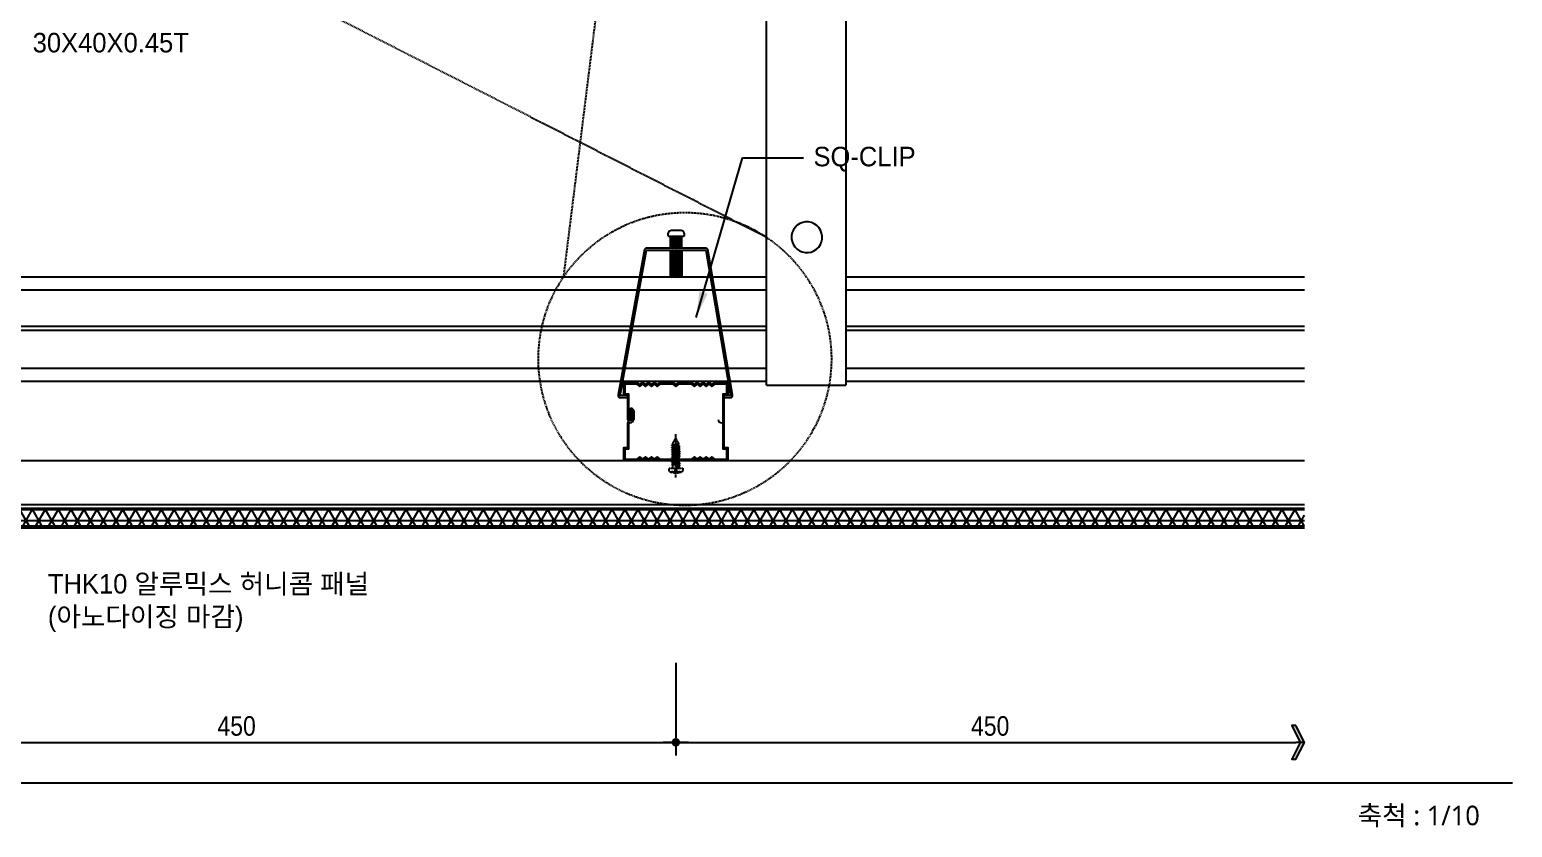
# Model space of a CAD drawing. Header units: millimetres. Extents: x 2352 to 12473, y 635 to 7997.
# Drawn here: x 10195 to 12473, y 2539 to 3764 of the extents above; entities that cross this region are included whole.
import ezdxf
from ezdxf.enums import TextEntityAlignment as Align

# ---------------------------------------------------------------- set-up
doc = ezdxf.new("R2010")
doc.units = ezdxf.units.MM
for name, pattern in [('CENTER', [2, 1.25, -0.25, 0.25, -0.25]), ('CENTER2', [1.125, 0.75, -0.125, 0.125, -0.125]), ('HID', [2.3, 1.5, -0.8]), ('HIDDEN', [9.525, 6.35, -3.175])]:
    doc.linetypes.add(name, pattern=pattern)
doc.layers.get('Defpoints').update_dxf_attribs({"color": 187})
doc.layers.add('A-ANNO-LEAD', color=4, linetype='Continuous', lineweight=18)
for name, color, linetype in [('A-ANO-TABL', 7, 'Continuous'), ('A-DIM', 7, 'Continuous'), ('A-DIM-1', 7, 'Continuous'), ('A-FIN-4', 8, 'Continuous'), ('A-TEXT-NOTE', 7, 'Continuous'), ('A-TXT-M', 3, 'Continuous'), ('ANCHOR', 1, 'Continuous'), ('CARRING', 6, 'Continuous'), ('CEIL', 7, 'Continuous'), ('cen', 1, 'Continuous'), ('CEN1', 1, 'CENTER2'), ('clip', 8, 'Continuous'), ('HAT', 5, 'Continuous'), ('PE', 9, 'Continuous'), ('SEC', 2, 'Continuous'), ('SYM', 7, 'Continuous'), ('WALL', 3, 'Continuous')]:
    doc.layers.add(name, color=color, linetype=linetype)
doc.styles.add('Gtx', font='malgun.ttf')
doc.styles.get("Standard").update_dxf_attribs({"font": 'arial.ttf'})
doc.styles.add('돋움', font='', dxfattribs={"width": 0.9})
doc.styles.get('돋움').set_extended_font_data('Dotum')
doc.dimstyles.new('dmp_dim_10', dxfattribs={"dimscale": 10, "dimtxt": 3, "dimasz": 1.3, "dimexe": 2, "dimexo": 3, "dimgap": 1, "dimtad": 1, "dimtoh": 1, "dimdec": 0, "dimzin": 9, "dimdsep": 46, "dimlunit": 6, "dimtxsty": '돋움', "dimblk": 'dot_1', "dimcen": 0, "dimclrt": 3, "dimadec": 0, "dimazin": 0, "dimtm": 1e-09, "dimtfac": 1, "dimtdec": 0, "dimtix": 1, "dimtmove": 2, "dimatfit": 3, "dimldrblk": 'dot_1', "dimfxl": 1, "dimtolj": 1, "dimtzin": 0, "dimarcsym": 2})
doc.dimstyles.new('dmp_dim_100', dxfattribs={"dimscale": 100, "dimtxt": 3, "dimasz": 1.3, "dimexe": 2, "dimexo": 3, "dimgap": 1, "dimtad": 1, "dimdec": 0, "dimzin": 9, "dimdsep": 46, "dimlunit": 6, "dimtxsty": '돋움', "dimblk": 'dot_1', "dimcen": 0, "dimclrt": 3, "dimadec": 0, "dimazin": 0, "dimtm": 1e-09, "dimtfac": 1, "dimtdec": 0, "dimtix": 1, "dimtmove": 2, "dimatfit": 3, "dimldrblk": 'dot_1', "dimfxl": 1, "dimtolj": 1, "dimtzin": 0, "dimarcsym": 2})
doc.dimstyles.get("Standard").update_dxf_attribs({"dimtxt": 0.18, "dimasz": 0.18, "dimexe": 0.18, "dimexo": 0.0625, "dimgap": 0.09, "dimtad": 0, "dimtih": 1, "dimtoh": 1, "dimdec": 4, "dimzin": 0, "dimdsep": 46, "dimtxsty": 'Standard', "dimcen": 0.09, "dimadec": 0, "dimazin": 0, "dimtfac": 1, "dimtdec": 4, "dimtofl": 0, "dimtmove": 0, "dimatfit": 3, "dimfxl": 1, "dimtolj": 1, "dimtzin": 0, "dimarcsym": 0})

# ---------------------------------------------------------------- blocks, each defined once
blk = doc.blocks.new('dot_1')
blk.add_line((-1.5, 0), (1.5, 0))
at = {"const_width": 0.5}
blk.add_lwpolyline([(-0.25, 0, 1), (0.25, 0, 1)], format="xyb", close=True, dxfattribs=at)
blk = doc.blocks.new('*D240')
at = {"layer": 'A-DIM', "color": 0, "lineweight": -2, "transparency": 16777216}
for p, q in [((9837.6, 2791.5), (9837.6, 2649.3)), ((11187.6, 2779.9), (11187.6, 2649.3)), ((9850.6, 2669.3), (11174.6, 2669.3))]:
    blk.add_line(p, q, dxfattribs=at)
at = {"layer": 'Defpoints', "color": 0, "transparency": 16777216}
for p in [(9837.6, 2821.5), (11187.6, 2809.9), (11187.6, 2669.3)]:
    blk.add_point(p, dxfattribs=at)
at = {"layer": 'A-DIM', "color": 0, "lineweight": -2, "transparency": 16777216, "xscale": 13, "yscale": 13, "zscale": 13, "rotation": 180}
blk.add_blockref('dot_1', (9837.6, 2669.3), dxfattribs=at)
at = {"layer": 'A-DIM', "color": 0, "lineweight": -2, "transparency": 16777216, "xscale": 13, "yscale": 13, "zscale": 13}
blk.add_blockref('dot_1', (11187.6, 2669.3), dxfattribs=at)
at = {"layer": 'A-DIM', "color": 3, "transparency": 16777216, "insert": (10512.6, 2694.3), "char_height": 30, "attachment_point": 5, "style": '돋움'}
blk.add_mtext('\\A1;450', dxfattribs=at)
blk = doc.blocks.new('dot_2')
blk.add_hatch(color=256).paths.add_polyline_path([(-1, 2), (-1.5, 2), (-0.5, 0), (-1.5, -2), (-1, -2), (0, 0)])
blk.add_line((0, 0), (-1, 0))
blk.add_lwpolyline([(-1, 2), (-1.5, 2), (-0.5, 0), (-1.5, -2), (-1, -2), (0, 0)], close=True)
blk = doc.blocks.new('*D241')
at = {"layer": 'A-DIM-1', "color": 0, "lineweight": -2, "transparency": 16777216}
for p, q in [((11187.6, 2791.5), (11187.6, 2649.3)), ((11200.6, 2669.3), (12140.7, 2669.3))]:
    blk.add_line(p, q, dxfattribs=at)
at = {"layer": 'Defpoints', "color": 0, "transparency": 16777216}
for p in [(11187.6, 2821.5), (12153.7, 2821.5), (12153.7, 2669.3)]:
    blk.add_point(p, dxfattribs=at)
at = {"layer": 'A-DIM-1', "color": 0, "lineweight": -2, "transparency": 16777216, "xscale": 13, "yscale": 13, "zscale": 13}
blk.add_blockref('dot_2', (12153.7, 2669.3), dxfattribs=at)
at = {"layer": 'A-DIM-1', "color": 0, "lineweight": -2, "transparency": 16777216, "xscale": 13, "yscale": 13, "zscale": 13, "rotation": 180}
blk.add_blockref('dot_1', (11187.6, 2669.3), dxfattribs=at)
at = {"layer": 'A-DIM-1', "color": 3, "transparency": 16777216, "insert": (11670.7, 2694.3), "char_height": 30, "attachment_point": 5, "style": '돋움'}
blk.add_mtext('\\A1;450', dxfattribs=at)
blk = doc.blocks.new('A$C1041300C')
at = {"layer": 'CEN1', "linetype": 'Continuous'}
for p, q in [((5.49, 15.28), (1.5, 15.94)), ((1.51, 16), (2, 16.2)), ((1.52, 15.9), (2, 15.7)), ((5.48, 15.39), (1.56, 16.03)), ((5.49, 16.52), (2, 17.12)), ((5, 16.32), (2, 16.94)), ((5, 15.58), (2, 16.2)), ((5, 15.08), (2, 15.7)), ((5.48, 16.62), (2.25, 17.12)), ((5, 16.82), (3.54, 17.12)), ((5.48, 16.62), (5, 16.82)), ((5.49, 16.52), (5, 16.32)), ((5.48, 15.39), (5, 15.58)), ((5.49, 15.28), (5, 15.08)), ((5.49, 14.05), (1.5, 14.7)), ((5.49, 12.82), (1.5, 13.47)), ((5.49, 11.58), (1.5, 12.24)), ((5.49, 10.35), (1.5, 11)), ((5.49, 9.12), (1.5, 9.77)), ((5.49, 7.88), (1.5, 8.54)), ((1.51, 14.77), (2, 14.97)), ((1.51, 13.54), (2, 13.74)), ((1.51, 12.3), (2, 12.5)), ((1.51, 11.07), (2, 11.27)), ((1.51, 9.84), (2, 10.04)), ((1.51, 8.61), (2, 8.81)), ((1.52, 14.66), (2, 14.47)), ((1.52, 13.43), (2, 13.24)), ((1.52, 12.2), (2, 12)), ((1.52, 10.97), (2, 10.77)), ((1.52, 9.73), (2, 9.54)), ((1.52, 8.5), (2, 8.31)), ((5.48, 14.15), (1.56, 14.8)), ((5.48, 12.92), (1.56, 13.57)), ((5.48, 11.69), (1.56, 12.33)), ((5.48, 10.46), (1.56, 11.1)), ((5.48, 9.22), (1.56, 9.87)), ((5.48, 7.99), (1.56, 8.63)), ((5, 14.35), (2, 14.97)), ((5, 13.85), (2, 14.47)), ((5, 13.12), (2, 13.74)), ((5, 12.62), (2, 13.24)), ((5, 11.88), (2, 12.5)), ((5, 11.38), (2, 12)), ((5, 10.65), (2, 11.27)), ((5, 10.15), (2, 10.77)), ((5, 9.42), (2, 10.04)), ((5, 8.92), (2, 9.54)), ((5, 8.18), (2, 8.81)), ((5, 7.68), (2, 8.31)), ((5.48, 14.15), (5, 14.35)), ((5.49, 14.05), (5, 13.85)), ((5.48, 12.92), (5, 13.12)), ((5.49, 12.82), (5, 12.62)), ((5.48, 11.69), (5, 11.88)), ((5.49, 11.58), (5, 11.38)), ((5.48, 10.46), (5, 10.65)), ((5.49, 10.35), (5, 10.15)), ((5.48, 9.22), (5, 9.42)), ((5.49, 9.12), (5, 8.92)), ((5.48, 7.99), (5, 8.18)), ((5.49, 7.88), (5, 7.68)), ((5.49, 6.65), (1.5, 7.31)), ((3.55, 5.74), (1.5, 6.07)), ((1.51, 7.37), (2, 7.57)), ((1.51, 6.14), (2, 6.34)), ((1.52, 7.27), (2, 7.07)), ((1.52, 6.03), (2, 5.84)), ((5.48, 6.76), (1.56, 7.4)), ((3.57, 5.84), (1.56, 6.17)), ((5, 6.95), (2, 7.57)), ((5, 6.45), (2, 7.07)), ((3.57, 5.84), (2, 6.34)), ((3.55, 5.74), (2, 5.84)), ((5.48, 6.76), (5, 6.95)), ((5.49, 6.65), (5, 6.45))]:
    blk.add_line(p, q, dxfattribs=at)
at = {"layer": 'CEN1'}
for p, q in [((2, 17.38), (3.12, 19.75)), ((2, 16.2), (2, 17.38)), ((2, 17.12), (3.54, 17.12)), ((2, 14.97), (2, 15.7)), ((5, 17.38), (3.88, 19.75)), ((5, 16.82), (5, 17.38)), ((5, 15.58), (5, 16.32)), ((2, 13.74), (2, 14.47)), ((2, 12.5), (2, 13.24)), ((2, 11.27), (2, 12)), ((2, 10.04), (2, 10.77)), ((2, 8.81), (2, 9.54)), ((2, 7.57), (2, 8.31)), ((5, 14.35), (5, 15.08)), ((5, 13.12), (5, 13.85)), ((5, 11.88), (5, 12.62)), ((5, 10.65), (5, 11.38)), ((5, 9.42), (5, 10.15)), ((5, 8.18), (5, 8.92)), ((5, 6.95), (5, 7.68)), ((7, 4.88), (0, 4.88)), ((0, 4.88), (0, 3.88)), ((2, 6.34), (2, 7.07)), ((2, 4.88), (2, 5.84)), ((5, 4.88), (5, 6.45)), ((7, 3.88), (7, 4.88))]:
    blk.add_line(p, q, dxfattribs=at)
at = {"layer": 'CEN1', "linetype": 'CENTER'}
blk.add_line((3.5, 0), (3.5, 22.15), dxfattribs=at)
at = {"layer": 'CEN1'}
blk.add_lwpolyline([(0.95, 2.63), (1.18, 2.83), (1.43, 2.93), (1.7, 2.94), (1.97, 2.91), (2.24, 2.84), (2.48, 2.78), (2.69, 2.73), (2.84, 2.73), (2.94, 2.79), (2.99, 2.9), (3.01, 3.06), (3.01, 3.25), (2.99, 3.46), (2.98, 3.66), (2.99, 3.86), (3.03, 4.03), (3.11, 4.17), (3.22, 4.26), (3.35, 4.32), (3.5, 4.34), (3.65, 4.32), (3.78, 4.26), (3.89, 4.17), (3.97, 4.03), (4.01, 3.86), (4.02, 3.66), (4.01, 3.46), (3.99, 3.25), (3.99, 3.06), (4.01, 2.9), (4.06, 2.79), (4.16, 2.73), (4.31, 2.73), (4.52, 2.78), (4.76, 2.84), (5.03, 2.91), (5.3, 2.94), (5.57, 2.93), (5.82, 2.83), (6.05, 2.63)], dxfattribs=at)
at = {"layer": 'CEN1', "linetype": 'Continuous'}
for centre, radius, start, end in [((1.59, 15.96), 0.0925, 150.07535, 220.13388), ((3.5, 19.48), 0.46, 35.16271, 144.83729), ((5.41, 16.56), 0.0925, 330.07535, 40.13388), ((5.41, 15.33), 0.0925, 330.07535, 40.13388), ((1.59, 14.72), 0.0925, 150.07535, 220.13388), ((1.59, 13.49), 0.0925, 150.07535, 220.13388), ((1.59, 12.26), 0.0925, 150.07535, 220.13388), ((1.59, 11.03), 0.0925, 150.07535, 220.13388), ((1.59, 9.79), 0.0925, 150.07535, 220.13388), ((1.59, 8.56), 0.0925, 150.07535, 220.13388), ((5.41, 14.09), 0.0925, 330.07535, 40.13388), ((5.41, 12.86), 0.0925, 330.07535, 40.13388), ((5.41, 11.63), 0.0925, 330.07535, 40.13388), ((5.41, 10.4), 0.0925, 330.07535, 40.13388), ((5.41, 9.16), 0.0925, 330.07535, 40.13388), ((5.41, 7.93), 0.0925, 330.07535, 40.13388), ((1.59, 7.33), 0.0925, 150.07535, 220.13388), ((1.59, 6.09), 0.0925, 150.07535, 220.13388), ((3.53, 5.79), 0.0602, 290.68507, 49.27288), ((5.41, 6.7), 0.0925, 330.07535, 40.13388)]:
    blk.add_arc(centre, radius, start, end, dxfattribs=at)
at = {"layer": 'CEN1'}
for centre, radius, start, end in [((1.3, 3.88), 1.3, 180.02335, 254.41138), ((3.5, 11.64), 9.36, 254.20502, 285.79498), ((5.7, 3.88), 1.3, 285.58862, 359.97665)]:
    blk.add_arc(centre, radius, start, end, dxfattribs=at)
blk = doc.blocks.new('111')
at = {"color": 8, "linetype": 'HIDDEN'}
blk.add_line((1764.31, -990.89), (1764.31, -1003.67), dxfattribs=at)
at = {"layer": 'WALL', "lineweight": 30, "ltscale": 6, "rotation": 180}
blk.add_blockref('A$C1041300C', (1767.81, -981.51), dxfattribs=at)

msp = doc.modelspace()

# ---------------------------------------------------------------- hatches: boundary and pattern name
at = {"layer": 'A-FIN-4'}
h = msp.add_hatch(dxfattribs=at)
h.set_pattern_fill('NET3', color=256, scale=5.4)
h.set_pattern_definition([(0, (-89896.474, 2307.135), (0, 17.145), []), (60, (-89896.474, 2307.135), (-14.8480055, 8.5725), []), (120, (-89896.474, 2307.135), (-14.8480055, -8.5725), [])])
h.paths.add_polyline_path([(12153.71, 3002.13), (12153.71, 3027.63), (9185.18, 3027.63), (9185.18, 3002.13)])

# ---------------------------------------------------------------- linework, layer by layer
at = {"layer": 'A-ANO-TABL'}
msp.add_line((5443.22, 2607.13), (12473.22, 2607.13), dxfattribs=at)
at = {"layer": 'A-FIN-4'}
for p, q in [((9185.18, 3034.67), (12153.71, 3034.67)), ((9185.18, 3029.13), (12153.71, 3029.13)), ((9185.18, 3027.63), (12153.71, 3027.63)), ((9185.18, 3002.13), (12153.71, 3002.13)), ((9185.18, 2999.13), (12153.71, 2999.13))]:
    msp.add_line(p, q, dxfattribs=at)
msp.add_lwpolyline([(12153.71, 2999.13), (10842.4, 2999.13), (10716.44, 2999.13), (9185.18, 2999.13)], dxfattribs=at)
at = {"layer": 'ANCHOR'}
for p, q in [((11326.99, 3218.17), (11326.99, 3818.18)), ((11448.74, 3818.18), (11448.74, 3218.17))]:
    msp.add_line(p, q, dxfattribs=at)
at = {"layer": 'CARRING'}
for p, q in [((12153.71, 3383.92), (11448.74, 3383.92)), ((12153.71, 3223.92), (11448.74, 3223.92))]:
    msp.add_line(p, q, dxfattribs=at)
at = {"layer": 'CARRING', "color": 8}
for p, q in [((12153.71, 3363.92), (11448.74, 3363.92)), ((12153.71, 3308.24), (11448.74, 3308.24)), ((12153.71, 3302.22), (11448.74, 3302.22)), ((12153.71, 3243.92), (11448.74, 3243.92))]:
    msp.add_line(p, q, dxfattribs=at)
at = {"layer": 'CARRING'}
for points in [[(11326.99, 3383.92), (10842.4, 3383.92), (10614.4, 3383.92), (10497.04, 3383.92), (9700.54, 3383.92)], [(11326.99, 3223.92), (10842.4, 3223.92), (10614.4, 3223.92), (10497.04, 3223.92), (9700.54, 3223.92)]]:
    msp.add_lwpolyline(points, dxfattribs=at)
at = {"layer": 'CARRING', "color": 8}
for points in [[(11326.99, 3363.92), (10842.4, 3363.92), (10614.4, 3363.92), (10497.04, 3363.92), (9700.54, 3363.92)], [(11326.99, 3308.24), (10842.4, 3308.24), (10614.4, 3308.24), (10497.04, 3308.24), (9700.54, 3308.24)], [(11326.99, 3302.22), (10842.4, 3302.22), (10614.4, 3302.22), (10497.04, 3302.22), (9700.54, 3302.22)], [(11326.99, 3243.92), (10842.4, 3243.92), (10614.4, 3243.92), (10497.04, 3243.92), (9700.54, 3243.92)]]:
    msp.add_lwpolyline(points, dxfattribs=at)
at = {"layer": 'CEIL'}
msp.add_line((11326.99, 3218.17), (11448.74, 3218.17), dxfattribs=at)
at = {"layer": 'cen'}
msp.add_arc((11388.98, 3445.44), 23.63, 117.38711, 117.38705, dxfattribs=at)
at = {"layer": 'clip', "color": 1}
for p, q in [((11179.55, 3439.59), (11192.97, 3447.34)), ((11179.55, 3432.1), (11179.55, 3447.34)), ((11179.55, 3442.7), (11187.58, 3447.34)), ((11179.55, 3445.82), (11182.19, 3447.34)), ((11179.55, 3439.59), (11192.97, 3447.34)), ((11179.55, 3432.1), (11179.55, 3447.34)), ((11179.55, 3442.7), (11187.58, 3447.34)), ((11179.55, 3445.82), (11182.19, 3447.34)), ((11179.55, 3436.48), (11196.79, 3446.44)), ((11179.55, 3436.48), (11196.79, 3446.44)), ((11179.55, 3436.39), (11192.97, 3444.14)), ((11179.55, 3428.9), (11179.55, 3444.14)), ((11179.55, 3439.5), (11187.58, 3444.14)), ((11179.55, 3442.62), (11182.19, 3444.14)), ((11179.55, 3436.39), (11192.97, 3444.14)), ((11179.55, 3428.9), (11179.55, 3444.14)), ((11179.55, 3439.5), (11187.58, 3444.14)), ((11179.55, 3442.62), (11182.19, 3444.14)), ((11179.55, 3433.37), (11196.79, 3443.33)), ((11179.55, 3433.37), (11196.79, 3443.33)), ((11179.55, 3433.28), (11196.79, 3443.24)), ((11179.55, 3433.28), (11196.79, 3443.24)), ((11196.79, 3432.1), (11196.79, 3447.34)), ((11196.79, 3432.1), (11196.79, 3447.34)), ((11196.79, 3428.9), (11196.79, 3444.14)), ((11196.79, 3428.9), (11196.79, 3444.14)), ((11179.55, 3430.17), (11196.79, 3440.13)), ((11179.55, 3430.17), (11196.79, 3440.13)), ((11179.55, 3417.95), (11192.97, 3425.7)), ((11179.55, 3421.06), (11187.58, 3425.7)), ((11179.55, 3424.17), (11182.19, 3425.7)), ((11179.55, 3417.95), (11192.97, 3425.7)), ((11179.55, 3421.06), (11187.58, 3425.7)), ((11179.55, 3424.17), (11182.19, 3425.7)), ((11179.55, 3414.83), (11196.79, 3424.79)), ((11179.55, 3414.83), (11196.79, 3424.79)), ((11179.55, 3411.72), (11196.79, 3421.68)), ((11179.55, 3411.72), (11196.79, 3421.68)), ((11179.55, 3408.61), (11196.79, 3418.57)), ((11179.55, 3408.61), (11196.79, 3418.57)), ((11182.73, 3432.1), (11196.79, 3440.21)), ((11182.73, 3432.1), (11196.79, 3440.21)), ((11182.73, 3428.9), (11196.79, 3437.01)), ((11182.73, 3428.9), (11196.79, 3437.01)), ((11182.73, 3410.45), (11196.79, 3418.57)), ((11182.73, 3410.45), (11196.79, 3418.57)), ((11188.12, 3432.1), (11196.79, 3437.1)), ((11188.12, 3432.1), (11196.79, 3437.1)), ((11188.12, 3428.9), (11196.79, 3433.9)), ((11188.12, 3428.9), (11196.79, 3433.9)), ((11193.51, 3432.1), (11196.79, 3433.99)), ((11193.51, 3432.1), (11196.79, 3433.99)), ((11193.51, 3428.9), (11196.79, 3430.79)), ((11193.51, 3428.9), (11196.79, 3430.79)), ((11179.55, 3402.39), (11193.51, 3410.45)), ((11179.55, 3405.5), (11188.12, 3410.45)), ((11179.55, 3402.39), (11193.51, 3410.45)), ((11179.55, 3405.5), (11188.12, 3410.45)), ((11179.55, 3399.28), (11196.79, 3409.23)), ((11179.55, 3399.28), (11196.79, 3409.23)), ((11179.55, 3396.16), (11196.79, 3406.12)), ((11179.55, 3396.16), (11196.79, 3406.12)), ((11179.55, 3393.05), (11196.79, 3403.01)), ((11179.55, 3393.05), (11196.79, 3403.01)), ((11179.55, 3389.94), (11196.79, 3399.9)), ((11179.55, 3389.94), (11196.79, 3399.9)), ((11179.55, 3386.83), (11196.79, 3396.79)), ((11179.55, 3386.83), (11196.79, 3396.79)), ((11188.12, 3410.45), (11196.79, 3415.46)), ((11188.12, 3410.45), (11196.79, 3415.46)), ((11193.51, 3410.45), (11196.79, 3412.35)), ((11193.51, 3410.45), (11196.79, 3412.35)), ((11179.55, 3386.83), (11192.97, 3394.58)), ((11179.55, 3389.94), (11187.58, 3394.58)), ((11179.55, 3393.05), (11182.19, 3394.58)), ((11179.55, 3386.83), (11192.97, 3394.58)), ((11179.55, 3389.94), (11187.58, 3394.58)), ((11179.55, 3393.05), (11182.19, 3394.58)), ((11180.62, 3384.34), (11196.79, 3393.67)), ((11180.62, 3384.34), (11196.79, 3393.67)), ((11186.01, 3384.34), (11196.79, 3390.56)), ((11186.01, 3384.34), (11196.79, 3390.56)), ((11191.4, 3384.34), (11196.79, 3387.45)), ((11191.4, 3384.34), (11196.79, 3387.45))]:
    msp.add_line(p, q, dxfattribs=at)
msp.add_lwpolyline([(11201.11, 3448.94), (11201.11, 3449.56, 0.4142136), (11194.71, 3455.96), (11181.63, 3455.96, 0.4142136), (11175.23, 3449.56), (11175.23, 3448.94, 0.4142136), (11176.83, 3447.34), (11199.51, 3447.34, 0.4142136)], format="xyb", close=True, dxfattribs=at)
msp.add_lwpolyline([(11201.11, 3448.94), (11201.11, 3449.56, 0.4142136), (11194.71, 3455.96), (11181.63, 3455.96, 0.4142136), (11175.23, 3449.56), (11175.23, 3448.94, 0.4142136), (11176.83, 3447.34), (11199.51, 3447.34, 0.4142136)], format="xyb", close=True, dxfattribs=at)
at = {"layer": 'clip', "color": 2}
msp.add_lwpolyline([(11259.79, 3198.97), (11271.49, 3198.97, 0.5023969), (11274.55, 3203.09), (11236.66, 3426.62, 0.3312062), (11233.59, 3428.9), (11142.75, 3428.9, 0.3312062), (11139.68, 3426.62), (11098.87, 3203.09, 0.5023969), (11101.94, 3198.97), (11113.63, 3198.97), (11113.63, 3202.17), (11101.94, 3202.17), (11142.75, 3425.7), (11233.59, 3425.7), (11271.49, 3202.17), (11259.79, 3202.17)], format="xyb", close=True, dxfattribs=at)
msp.add_lwpolyline([(11259.79, 3198.97), (11271.49, 3198.97, 0.5023969), (11274.55, 3203.09), (11236.66, 3426.62, 0.3312062), (11233.59, 3428.9), (11142.75, 3428.9, 0.3312062), (11139.68, 3426.62), (11098.87, 3203.09, 0.5023969), (11101.94, 3198.97), (11113.63, 3198.97), (11113.63, 3202.17), (11101.94, 3202.17), (11142.75, 3425.7), (11233.59, 3425.7), (11271.49, 3202.17), (11259.79, 3202.17)], format="xyb", close=True, dxfattribs=at)
at = {"layer": 'clip', "color": 1}
msp.add_lwpolyline([(11179.55, 3384.34), (11179.55, 3425.7), (11196.79, 3425.7), (11196.79, 3383.86)], dxfattribs=at)
msp.add_lwpolyline([(11179.55, 3384.34), (11179.55, 3425.7), (11196.79, 3425.7), (11196.79, 3383.86)], dxfattribs=at)
at = {"layer": 'PE', "color": 9}
msp.add_line((9185.18, 3102.17), (12153.71, 3102.17), dxfattribs=at)
at = {"layer": 'SEC'}
for p, q in [((11118.03, 3178.88), (11118.03, 3166.88)), ((11118.03, 3178.88), (11118.03, 3166.88)), ((11118.03, 3174.88), (11118.03, 3166.88)), ((11118.03, 3174.88), (11120.43, 3174.88)), ((11118.03, 3174.88), (11118.03, 3166.88)), ((11118.03, 3174.88), (11120.43, 3174.88)), ((11120.43, 3178.88), (11120.43, 3166.88)), ((11120.43, 3178.88), (11120.43, 3166.88)), ((11120.43, 3174.88), (11120.43, 3166.88)), ((11120.43, 3174.88), (11120.43, 3166.88)), ((11122.83, 3178.88), (11122.83, 3165.46)), ((11122.83, 3178.88), (11122.83, 3165.46)), ((11118.03, 3166.88), (11115.63, 3166.88)), ((11118.03, 3166.88), (11115.63, 3166.88))]:
    msp.add_line(p, q, dxfattribs=at)
for points in [[(11113.63, 3166.48), (11113.63, 3202.17), (11107.63, 3202.17), (11107.63, 3222.17), (11127.63, 3222.17), (11132.13, 3218.97), (11136.63, 3222.17), (11141.13, 3218.97), (11145.63, 3222.17), (11150.13, 3218.97), (11154.63, 3222.17), (11159.13, 3218.97), (11163.63, 3222.17), (11183.13, 3222.17), (11187.63, 3218.97), (11192.13, 3222.17), (11211.63, 3222.17), (11216.13, 3218.97), (11220.63, 3222.17), (11225.13, 3218.97), (11229.63, 3222.17), (11234.13, 3218.97), (11238.63, 3222.17), (11243.13, 3218.97), (11247.63, 3222.17), (11267.63, 3222.17), (11267.63, 3202.17), (11261.63, 3202.17), (11261.63, 3122.17), (11267.63, 3122.17), (11267.63, 3102.17), (11247.63, 3102.17), (11243.13, 3105.37), (11238.63, 3102.17), (11234.13, 3105.37), (11229.63, 3102.17), (11225.13, 3105.37), (11220.63, 3102.17), (11216.13, 3105.37), (11211.63, 3102.17), (11192.13, 3102.17), (11187.63, 3105.37), (11192.13, 3102.17)], [(11113.63, 3166.48), (11113.63, 3202.17), (11107.63, 3202.17), (11107.63, 3222.17), (11127.63, 3222.17), (11132.13, 3218.97), (11136.63, 3222.17), (11141.13, 3218.97), (11145.63, 3222.17), (11150.13, 3218.97), (11154.63, 3222.17), (11159.13, 3218.97), (11163.63, 3222.17), (11183.13, 3222.17), (11187.63, 3218.97), (11192.13, 3222.17), (11211.63, 3222.17), (11216.13, 3218.97), (11220.63, 3222.17), (11225.13, 3218.97), (11229.63, 3222.17), (11234.13, 3218.97), (11238.63, 3222.17), (11243.13, 3218.97), (11247.63, 3222.17), (11267.63, 3222.17), (11267.63, 3202.17), (11261.63, 3202.17), (11261.63, 3122.17), (11267.63, 3122.17), (11267.63, 3102.17), (11247.63, 3102.17), (11243.13, 3105.37), (11238.63, 3102.17), (11234.13, 3105.37), (11229.63, 3102.17), (11225.13, 3105.37), (11220.63, 3102.17), (11216.13, 3105.37), (11211.63, 3102.17), (11192.13, 3102.17), (11187.63, 3105.37), (11192.13, 3102.17)], [(11115.63, 3166.88), (11115.63, 3204.17), (11109.63, 3204.17), (11109.63, 3220.17), (11126.87, 3220.17), (11132.13, 3216.29), (11136.63, 3219.49), (11141.13, 3216.29), (11145.63, 3219.49), (11150.13, 3216.29), (11154.63, 3219.49), (11159.13, 3216.29), (11164.39, 3220.17), (11182.18, 3220.17), (11187.63, 3216.29), (11193.08, 3220.17), (11210.87, 3220.17), (11216.13, 3216.29), (11220.63, 3219.49), (11225.13, 3216.29), (11229.63, 3219.49), (11234.13, 3216.29), (11238.63, 3219.49), (11243.13, 3216.29), (11248.39, 3220.17), (11265.63, 3220.17), (11265.63, 3204.17), (11259.63, 3204.17), (11259.63, 3120.17), (11265.63, 3120.17), (11265.63, 3104.17), (11248.39, 3104.17), (11243.13, 3108.05), (11238.63, 3104.85), (11234.13, 3108.05), (11229.63, 3104.85), (11225.13, 3108.05), (11220.63, 3104.85), (11216.13, 3108.05), (11210.87, 3104.17), (11193.08, 3104.17), (11187.63, 3108.05), (11182.18, 3104.17), (11164.39, 3104.17), (11159.13, 3108.05), (11154.63, 3104.85), (11150.13, 3108.05), (11145.63, 3104.85), (11141.13, 3108.05), (11136.63, 3104.85), (11132.13, 3108.05), (11126.87, 3104.17), (11109.63, 3104.17), (11109.63, 3120.17), (11115.63, 3120.17), (11115.63, 3159.15)], [(11115.63, 3166.88), (11115.63, 3204.17), (11109.63, 3204.17), (11109.63, 3220.17), (11126.87, 3220.17), (11132.13, 3216.29), (11136.63, 3219.49), (11141.13, 3216.29), (11145.63, 3219.49), (11150.13, 3216.29), (11154.63, 3219.49), (11159.13, 3216.29), (11164.39, 3220.17), (11182.18, 3220.17), (11187.63, 3216.29), (11193.08, 3220.17), (11210.87, 3220.17), (11216.13, 3216.29), (11220.63, 3219.49), (11225.13, 3216.29), (11229.63, 3219.49), (11234.13, 3216.29), (11238.63, 3219.49), (11243.13, 3216.29), (11248.39, 3220.17), (11265.63, 3220.17), (11265.63, 3204.17), (11259.63, 3204.17), (11259.63, 3120.17), (11265.63, 3120.17), (11265.63, 3104.17), (11248.39, 3104.17), (11243.13, 3108.05), (11238.63, 3104.85), (11234.13, 3108.05), (11229.63, 3104.85), (11225.13, 3108.05), (11220.63, 3104.85), (11216.13, 3108.05), (11210.87, 3104.17), (11193.08, 3104.17), (11187.63, 3108.05), (11182.18, 3104.17), (11164.39, 3104.17), (11159.13, 3108.05), (11154.63, 3104.85), (11150.13, 3108.05), (11145.63, 3104.85), (11141.13, 3108.05), (11136.63, 3104.85), (11132.13, 3108.05), (11126.87, 3104.17), (11109.63, 3104.17), (11109.63, 3120.17), (11115.63, 3120.17), (11115.63, 3159.15)], [(11163.63, 3102.17), (11183.13, 3102.17), (11187.63, 3105.37), (11183.13, 3102.17), (11163.63, 3102.17), (11159.13, 3105.37), (11154.63, 3102.17), (11150.13, 3105.37), (11145.63, 3102.17), (11141.13, 3105.37), (11136.63, 3102.17), (11132.13, 3105.37), (11127.63, 3102.17), (11107.63, 3102.17), (11107.63, 3122.17), (11113.63, 3122.17), (11113.63, 3160.47)], [(11163.63, 3102.17), (11183.13, 3102.17), (11187.63, 3105.37), (11183.13, 3102.17), (11163.63, 3102.17), (11159.13, 3105.37), (11154.63, 3102.17), (11150.13, 3105.37), (11145.63, 3102.17), (11141.13, 3105.37), (11136.63, 3102.17), (11132.13, 3105.37), (11127.63, 3102.17), (11107.63, 3102.17), (11107.63, 3122.17), (11113.63, 3122.17), (11113.63, 3160.47)]]:
    msp.add_lwpolyline(points, dxfattribs=at)
msp.add_lwpolyline([(11120.43, 3166.88, -1.0605521), (11113.63, 3166.88)], format="xyb", dxfattribs=at)
msp.add_lwpolyline([(11120.43, 3166.88, -1.0605521), (11113.63, 3166.88)], format="xyb", dxfattribs=at)
for centre, radius, start, end in [((11119.23, 3178.88), 3.6, 0, 180), ((11119.23, 3178.88), 3.6, 0, 180), ((11119.23, 3178.88), 1.2, 0, 180), ((11119.23, 3178.88), 1.2, 0, 180), ((11116.81, 3160.16), 3.19, 98.52124, 185.54347), ((11116.81, 3160.16), 3.19, 98.52124, 185.54347), ((11116.83, 3166.88), 1.2, 180, 0), ((11116.83, 3166.88), 1.2, 180, 0), ((11117.76, 3158.12), 2.37, 104.58443, 154.1568), ((11117.76, 3158.12), 2.37, 104.58443, 154.1568), ((11117.19, 3166.09), 5.68, 269.75995, 353.58041), ((11117.19, 3166.09), 5.68, 269.75995, 353.58041), ((11258.15, 3166.09), 5.68, 186.41959, 270.24005), ((11258.15, 3166.09), 5.68, 186.41959, 270.24005)]:
    msp.add_arc(centre, radius, start, end, dxfattribs=at)
at = {"layer": 'SYM', "linetype": 'HID'}
for p, q in [((11098.38, 4057.47), (11014.7, 3383.92)), ((11326.99, 3445.31), (10641.47, 3794.84))]:
    msp.add_line(p, q, dxfattribs=at)
msp.add_circle((11201.55, 3258.4), 225.1, dxfattribs=at)

# ---------------------------------------------------------------- block references
at = {"layer": 'HAT', "xscale": -3, "yscale": 3, "zscale": 3, "rotation": 180}
msp.add_blockref('111', (5894.7, 131.61), dxfattribs=at)

# ---------------------------------------------------------------- texts
at = {"layer": 'A-TEXT-NOTE', "style": 'Gtx'}
msp.add_text('축척 : 1/10', height=30, dxfattribs=at).set_placement((12423.22, 2541.92), align=Align.RIGHT)
at = {"layer": 'A-TXT-M', "color": 3, "linetype": 'Continuous', "ltscale": 0.8, "style": '돋움'}
for s, p in [('30X40X0.45T', (10199.19, 3729.46)), ('SQ-CLIP', (11399.17, 3554.43)), ('THK10 알루믹스 허니콤 패널', (10222.59, 2897.97)), ('(아노다이징 마감)', (10222.59, 2847.68))]:
    msp.add_text(s, height=30, rotation=360, dxfattribs=at).set_placement(p)

# ---------------------------------------------------------------- dimensions: what is measured, and where the dimension line sits
at = {"layer": 'A-DIM'}
dim = msp.add_linear_dim(base=(11187.63, 2669.27), p1=(9837.63, 2821.52), p2=(11187.63, 2809.88), text='450', dimstyle='dmp_dim_10', dxfattribs=at)
dim.commit()
dim.dimension.update_dxf_attribs({"geometry": '*D240', "text_midpoint": (10512.63, 2694.29)})
at = {"layer": 'A-DIM-1'}
dim = msp.add_linear_dim(base=(12153.71, 2669.27), p1=(11187.63, 2821.52), p2=(12153.71, 2821.52), text='450', dimstyle='dmp_dim_100', override={"dimscale": 10, "dimblk1": 'dot_1', "dimblk2": 'dot_2', "dimsah": 1, "dimse2": 1}, dxfattribs=at)
dim.commit()
dim.dimension.update_dxf_attribs({"geometry": '*D241', "text_midpoint": (11670.67, 2694.29)})

# ---------------------------------------------------------------- leaders
at = {"layer": 'A-ANNO-LEAD'}
msp.add_leader([(11218.98, 3322.21), (11290.17, 3567.24), (11383.7, 3567.24)], dimstyle='Standard', override={"dimscale": 5, "dimasz": 8, "dimzin": 8, "dimtix": 1, "dimtofl": 1}, dxfattribs=at)

doc.saveas('drawing.dxf')
